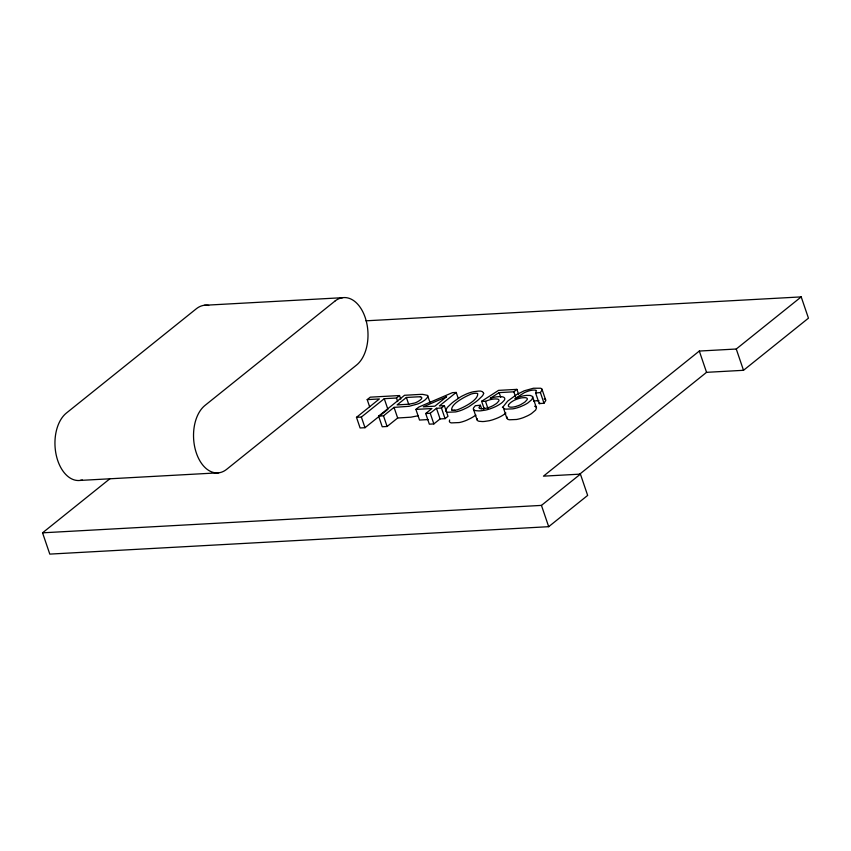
<?xml version="1.0" encoding="UTF-8"?>
<svg xmlns="http://www.w3.org/2000/svg" width="851" height="851" viewBox="0 0 851 851"><rect width="100%" height="100%" fill="white"/><g stroke="black" fill="none" stroke-linecap="round" stroke-linejoin="round"><path stroke-width="1.28" d="M483.623 393.29C482.538 389.545 476.698 391.577 473.901 391.662A11.85 3.776 -18.8 0 0 469.763 392.747A14.148 4.51 -18.8 0 0 466.625 393.907L462.465 395.875A23.583 7.521 -18.8 0 0 460.38 397.045L453.806 401.566A75.835 24.19 -18.8 0 0 451.785 403.183L447.286 407.469L445.743 410.427A13.829 4.415 -18.8 0 0 445.935 411.203L446.254 411.586A12.18 3.883 -18.8 0 0 447.743 412.256L455.551 411.927A11.808 3.766 -18.8 0 0 459.71 410.842A14.393 4.585 -18.8 0 0 463.359 409.448L467.008 407.703A23.7 7.563 -18.8 0 0 469.082 406.533L476.177 401.598A83.292 26.562 -18.8 0 0 478.113 400.023L482.049 396.268A24.211 7.723 -18.8 0 0 483.687 393.279M506.877 416.767L507.377 418.969A14.254 4.542 -18.8 0 0 509.504 419.777L516.483 419.49A13.722 4.372 -18.8 0 0 521.046 418.394A13.308 4.244 -18.8 0 0 523.812 417.447L527.45 415.862A17.892 5.712 -18.8 0 0 531.492 413.575L535.63 410.076L536.502 407.884L532.471 396.406L530.247 395.428L526.705 395.385A13.69 4.361 -18.8 0 0 523.12 395.928L521.557 396.3A12.361 3.947 -18.8 0 0 519.121 397.002L514.94 398.608L524.312 392.694A12.052 3.84 -18.8 0 1 529.12 390.854A8.265 2.638 -18.8 0 1 533.779 390.066L534.396 390.056A7.585 2.415 -18.8 0 1 536.385 390.577L535.619 393.002L539.247 403.651L544.002 403.204L545.714 400.661A11.903 3.798 -18.8 0 0 544.151 398.864M449.668 419.958L449.371 421.064A13.829 4.415 -18.8 0 0 449.551 421.841L449.881 422.234A12.18 3.883 -18.8 0 0 451.37 422.894L459.178 422.564A11.808 3.766 -18.8 0 0 463.327 421.479A14.393 4.585 -18.8 0 0 466.986 420.096L470.624 418.341A23.7 7.563 -18.8 0 0 472.709 417.171L475.911 415.118M539.789 402.97L539.247 403.651M481.613 408.767L480.4 405.214L478.996 407.523A8.159 2.606 -18.8 0 0 479.187 408.033A8.616 2.744 -18.8 0 0 481.943 408.788L482.272 408.778A10.691 3.415 -18.8 0 0 483.432 408.703L483.857 408.65A9.074 2.893 -18.8 0 0 487.921 407.746L488.889 407.427A11.127 3.553 -18.8 0 0 489.878 407.065A10.393 3.308 -18.8 0 0 493.165 405.587L496.016 403.81A17.68 5.638 -18.8 0 0 497.08 402.98L498.856 400.917A9.17 2.925 -18.8 0 0 498.941 400.055A9.542 3.042 -18.8 0 0 498.782 399.779A9.127 2.915 -18.8 0 0 497.271 399.045L495.58 398.938A13.254 4.223 -18.8 0 0 494.739 398.959A10.308 3.287 -18.8 0 0 490.091 399.725A9.989 3.191 -18.8 0 0 485.495 401.342L481.634 401.268L484.049 408.363M535.619 393.002L540.385 392.556L542.087 390.024A11.903 3.798 -18.8 0 0 540.534 388.226L533.407 388.247L524.099 390.843L516.685 394.577L507.632 401.151L503.069 406.821L506.739 418.043M484.538 408.15L483.623 409.012M579.605 474.241L706.553 372.334L743.508 370.302L808.45 318.178L801.206 296.893L736.264 349.016L699.309 351.048L543.459 476.156L580.414 474.124L587.658 495.41L548.693 526.684L49.794 554.107L42.55 532.822L109.96 478.709M369.621 406.714L367.207 399.619L370.27 397.162L399.545 395.545L400.757 399.098M399.545 395.545L396.481 398.013L384.269 398.683L387.886 409.32L364.994 427.702L360.101 427.968L356.484 417.33L379.376 398.949L367.207 399.619M356.484 417.33L361.367 417.054L384.269 398.683M418.181 415.756L410.895 417.181L397.662 418.011L387.109 426.479L382.227 426.755L378.599 416.107L404.555 395.279L419.373 394.46A53.219 16.977 -18.8 0 1 422.617 394.364L427.51 395.375L430.17 402.874M378.599 416.107L383.493 415.841L394.045 407.374L409.033 406.31L417.926 403.906A14.084 4.489 -18.8 0 0 422.479 401.651L424.383 400.406A18.009 5.744 -18.8 0 0 425.479 399.555L427.425 397.438L427.755 395.779M420.16 396.874L418.575 396.832A49.379 15.744 -18.8 0 0 416.235 396.928L406.384 397.46L397.109 404.916L408.927 404.204L414.618 403.023A7.202 2.298 -18.8 0 0 417.607 401.746L419.522 400.555A12.212 3.893 -18.8 0 0 420.096 400.108A7.999 2.553 -18.8 0 0 420.394 396.757M428.149 419.575L419.522 420.054L415.905 409.416L418.82 407.065L452.498 392.641L456.2 392.439L458.21 398.342M456.2 392.439L439.382 405.938L444.371 405.661L447.988 416.299L445.062 418.649L440.084 418.926L433.861 423.915L429.329 424.16L425.713 413.522L431.925 408.533L415.905 409.416M425.713 413.522L430.244 413.267L436.457 408.278L441.446 408.012L444.371 405.661M480.4 405.214L475.358 405.704L473.656 407.757A13.435 4.287 -18.8 0 0 473.603 409.544A14.116 4.5 -18.8 0 0 473.901 409.895A13.669 4.361 -18.8 0 0 475.528 410.639L478.783 410.916A21.658 6.904 -18.8 0 0 480.751 410.82L485.464 410.118A14.137 4.51 -18.8 0 0 489.516 409.023L492.835 407.81A16.86 5.383 -18.8 0 0 499.452 404.459L500.931 403.448A21.169 6.755 -18.8 0 0 502.292 402.385L504.186 400.395A14.116 4.5 -18.8 0 0 504.749 398.523L504.675 398.3A15.829 5.053 -18.8 0 0 504.271 397.683L503.845 397.343A13.754 4.383 -18.8 0 0 501.409 396.662L498.771 396.64A14.786 4.712 -18.8 0 0 493.133 397.523L490.165 398.332L499.122 392.619L513.866 391.811L516.908 389.364L518.514 394.087M42.55 532.822L541.449 505.398L580.414 474.124M481.634 401.268L498.548 390.375L516.908 389.364M454.881 410.267L453.349 410.352M204.197 305.296L342.772 297.68M365.994 320.816L801.206 296.893M80.175 480.421L218.76 472.805M502.388 407.278L502.984 407.246M537.417 400.693L538.023 400.693A7.585 2.415 -18.8 0 1 539.023 400.8M534.598 406.225L535.215 406.438M451.743 410.065C450.573 403.831 465.508 396.492 471.146 394.045A7.074 2.255 -18.8 0 1 473.688 393.449L474.496 393.343A8.818 2.819 -18.8 0 1 475.666 393.268L476.028 393.268A7.372 2.351 -18.8 0 1 477.666 393.545C478.698 399.906 463.55 407.576 457.487 409.746A7.202 2.298 -18.8 0 1 451.881 410.054M535.715 406.714L536.364 407.438M503.111 407.406L503.749 408.331A14.254 4.542 -18.8 0 0 505.888 409.14L512.855 408.852A13.722 4.372 -18.8 0 0 517.419 407.757A13.308 4.244 -18.8 0 0 520.195 406.81L523.822 405.225A17.892 5.712 -18.8 0 0 527.865 402.938L532.013 399.438L532.737 396.8M736.264 349.016L743.508 370.302M699.309 351.048L706.553 372.334M542.002 389.258L545.619 399.896M540.385 392.556L544.002 403.204M513.866 391.811L515.472 396.534M541.449 505.398L548.693 526.684M499.122 392.619L500.739 397.343M485.506 401.353L487.921 408.448M473.433 409.161L477.049 419.798M441.446 408.012L445.062 418.649M436.457 408.278L440.084 418.926M430.244 413.267L433.861 423.915M406.384 397.46L408.799 404.555M396.481 398.013L397.694 401.555M394.045 407.374L397.662 418.011M383.493 415.841L387.109 426.479M361.367 417.054L364.994 427.702M82.334 479.975A35.582 22.254 86.9 0 1 56.443 456.04A35.582 22.254 86.9 0 1 66.378 413.065L196.262 308.817A35.582 22.254 86.9 0 1 208.686 305.456M477.166 418.66A13.435 4.287 -18.8 0 0 477.23 420.192A14.116 4.5 -18.8 0 0 477.528 420.543A13.669 4.361 -18.8 0 0 479.145 421.288L482.4 421.553A21.658 6.904 -18.8 0 0 484.379 421.458L489.091 420.756A14.137 4.51 -18.8 0 0 493.133 419.66L496.452 418.447A16.86 5.383 -18.8 0 0 503.079 415.107L504.558 414.097A21.169 6.755 -18.8 0 0 505.909 413.033M533.662 401.246A8.265 2.638 -18.8 0 1 537.406 400.704M508.547 405.033A9.712 3.096 -18.8 0 0 508.962 406.746A9.053 2.893 -18.8 0 0 512.685 407.108A7.85 2.5 -18.8 0 0 515.887 406.459L518.536 405.576A9.467 3.021 -18.8 0 0 520.759 404.597L524.322 402.449A18.392 5.872 -18.8 0 0 525.354 401.64L527.152 399.608A9.021 2.883 -18.8 0 0 527.28 398.757A9.531 3.042 -18.8 0 0 527.067 398.353L526.96 398.236A8.393 2.681 -18.8 0 0 525.035 397.651L522.471 397.757A8.84 2.819 -18.8 0 0 518.238 398.715L517.791 398.864A10.297 3.287 -18.8 0 0 516.876 399.183A9.382 2.989 -18.8 0 0 513.1 400.917L511.323 402.066A14.456 4.606 -18.8 0 0 510.472 402.725A13.627 4.351 -18.8 0 0 508.515 405.033M334.837 301.19L204.963 405.448A35.582 22.254 86.9 0 0 196.347 453.009A35.582 22.254 86.9 0 0 226.696 469.295L356.58 365.036A35.582 22.254 86.9 0 0 365.185 317.476A35.582 22.254 86.9 0 0 334.837 301.19M446.552 396.789L434.84 406.182L423.277 406.821L446.552 396.789"/></g></svg>
